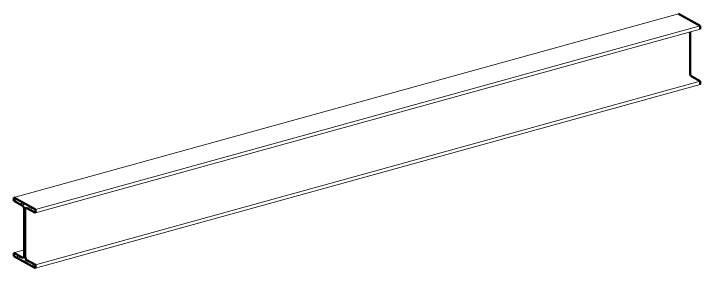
# Model space of a CAD drawing. Header units: inches. Extents: x -3503 to -1964, y -3753 to 2632.
# Drawn here: x -2168.7 to -1963.9, y -3753 to -3677.1 of the extents above; entities that cross this region are included whole.
import ezdxf

# ---------------------------------------------------------------- set-up
doc = ezdxf.new("R2010")
doc.units = ezdxf.units.IN
doc.header["$MEASUREMENT"] = 0
doc.layers.add('S-BEAM', color=12, linetype='Continuous', lineweight=18)

# ---------------------------------------------------------------- blocks, each defined once
blk = doc.blocks.new('W-Ala ancha - W460X177-219962-TYPE W460X177')
at = {"layer": 'S-BEAM'}
h = blk.add_hatch(dxfattribs=at)
h.set_pattern_fill('FP_25', color=256, style=0, pattern_type=2)
h.set_pattern_definition([(46.138, (-3674.706, -6268.476), (-1.1393802, 2.4569723), []), (46.138, (-3674.706, -6265.717), (-1.1393802, 2.4569723), [])])
h.paths.add_polyline_path([(-7413.96, -3753), (-7413.96, -3752.03), (-7416.52, -3750.6), (-7416.77, -3750.35), (-7416.96, -3749.95), (-7417.02, -3749.51), (-7417.02, -3735.59), (-7416.96, -3735.22), (-7416.77, -3735.03), (-7416.52, -3735.06), (-7413.96, -3736.49), (-7413.96, -3735.52), (-7420.46, -3731.89), (-7420.46, -3732.86), (-7417.91, -3734.29), (-7417.65, -3734.54), (-7417.47, -3734.94), (-7417.4, -3735.38), (-7417.4, -3749.3), (-7417.47, -3749.67), (-7417.65, -3749.86), (-7417.91, -3749.83), (-7420.46, -3748.4), (-7420.46, -3749.38), (-7415.71, -3752.03)], flags=0)
for p, q in [((-7420.46, -3731.89), (-7222.23, -3677.15)), ((-7413.96, -3735.52), (-7215.73, -3680.78)), ((-7413.96, -3736.49), (-7215.73, -3681.75)), ((-7413.96, -3752.03), (-7215.73, -3697.29)), ((-7413.96, -3753), (-7215.73, -3698.27)), ((-7420.46, -3732.86), (-7420.46, -3732.86)), ((-7417.4, -3747.56), (-7420.46, -3748.4)), ((-7420.46, -3749.38), (-7420.46, -3749.38))]:
    blk.add_line(p, q, dxfattribs=at)
at = {"layer": 'S-BEAM', "lineweight": 50}
for p, q in [((-7222.23, -3677.15), (-7215.73, -3680.78)), ((-7215.73, -3680.78), (-7215.73, -3681.75)), ((-7218.79, -3682.6), (-7218.79, -3694.78)), ((-7218.29, -3695.86), (-7215.73, -3697.29)), ((-7215.73, -3697.29), (-7215.73, -3698.27)), ((-7413.96, -3735.52), (-7420.46, -3731.89)), ((-7420.46, -3731.89), (-7420.46, -3732.86)), ((-7420.46, -3732.86), (-7417.91, -3734.29)), ((-7417.4, -3735.38), (-7417.4, -3749.3)), ((-7417.02, -3749.51), (-7417.02, -3735.59)), ((-7416.52, -3735.06), (-7413.96, -3736.49)), ((-7413.96, -3736.49), (-7413.96, -3735.52)), ((-7417.91, -3749.83), (-7420.46, -3748.4)), ((-7420.46, -3748.4), (-7420.46, -3749.38)), ((-7420.46, -3749.38), (-7413.96, -3753)), ((-7413.96, -3752.03), (-7416.52, -3750.6)), ((-7413.96, -3753), (-7413.96, -3752.03))]:
    blk.add_line(p, q, dxfattribs=at)
for points in [[(-7218.79, -3694.78, 0), (-7218.72, -3695.22, 0), (-7218.54, -3695.62, 0), (-7218.29, -3695.86, 0)], [(-7417.91, -3734.29, 0), (-7417.65, -3734.54, 0), (-7417.47, -3734.94, 0), (-7417.4, -3735.38, 0)], [(-7417.02, -3735.59, 0), (-7416.96, -3735.22, 0), (-7416.77, -3735.03, 0), (-7416.52, -3735.06, 0)], [(-7417.4, -3749.3, 0), (-7417.47, -3749.67, 0), (-7417.65, -3749.86, 0), (-7417.91, -3749.83, 0)], [(-7416.52, -3750.6, 0), (-7416.77, -3750.35, 0), (-7416.96, -3749.96, 0), (-7417.02, -3749.51, 0)]]:
    blk.add_polyline3d(points, dxfattribs=at)

msp = doc.modelspace()

# ---------------------------------------------------------------- block references
at = {"layer": 'S-BEAM'}
msp.add_blockref('W-Ala ancha - W460X177-219962-TYPE W460X177', (5251.80361, 0), dxfattribs=at)

doc.saveas('drawing.dxf')
